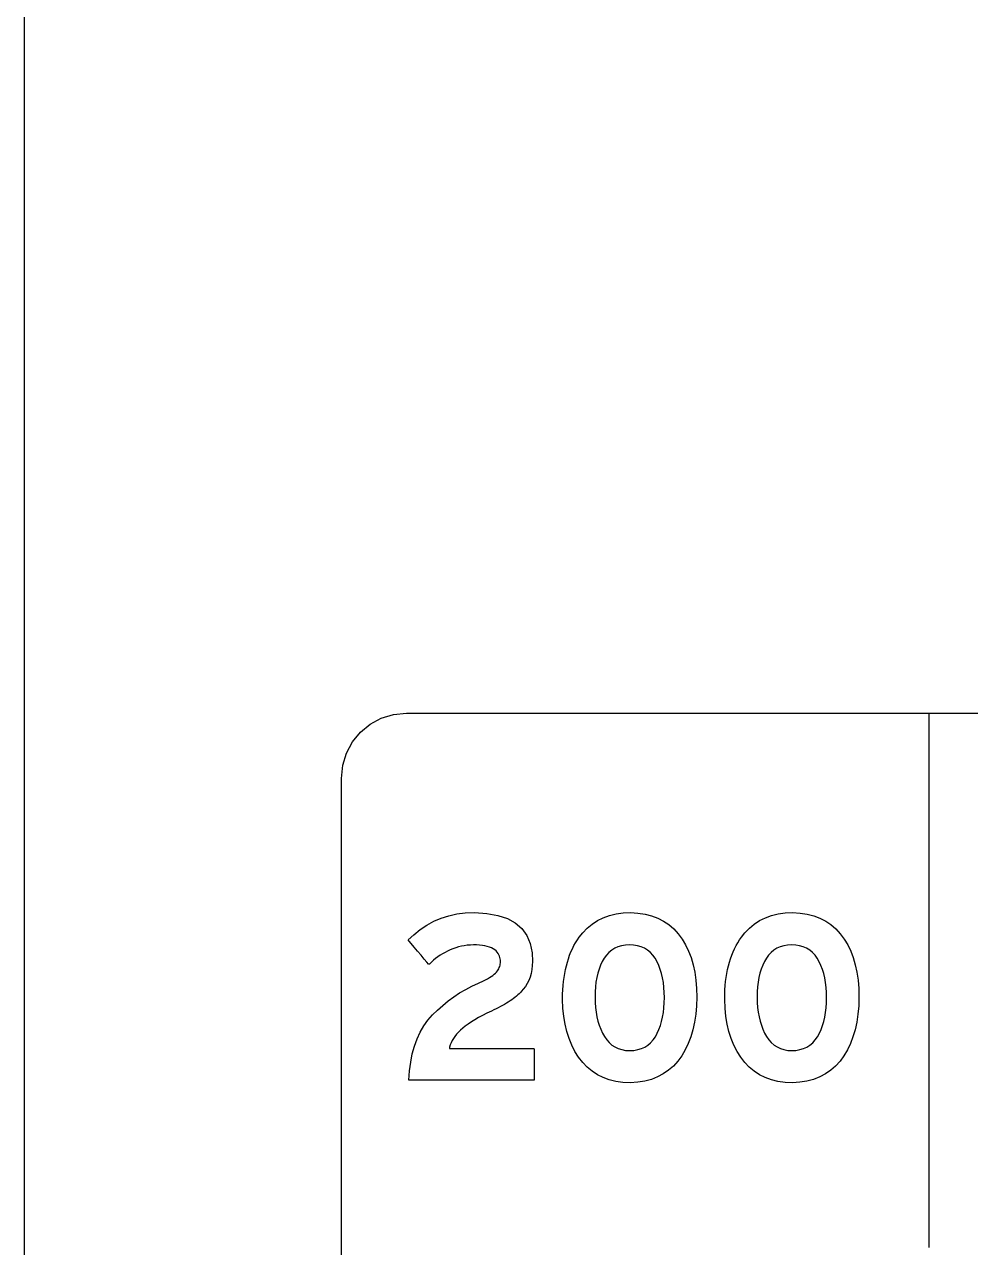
# Model space of a CAD drawing. Extents: x 1 to 47.7, y 0.2 to 35.
# Drawn here: x 25.996 to 26.721, y 11.935 to 12.872 of the extents above; entities that cross this region are included whole.
import ezdxf

# ---------------------------------------------------------------- set-up
doc = ezdxf.new("R2010")
doc.units = 0
doc.header["$MEASUREMENT"] = 0
doc.layers.add('8_0_____DWG', color=7, linetype='CONTINUOUS')

msp = doc.modelspace()

# ---------------------------------------------------------------- linework, layer by layer
at = {"layer": '8_0_____DWG'}
for points in [[(25.99592, 10.49665), (25.99592, 10.8852), (25.99592, 11.27376), (25.99592, 11.46709), (25.99592, 11.65928), (25.99592, 11.84994), (25.99592, 12.03871), (25.99592, 12.13227), (25.99592, 12.2252), (25.99592, 12.31747), (25.99592, 12.40903), (25.99592, 12.49983), (25.99592, 12.58982), (25.99592, 12.67896), (25.99592, 12.76719), (25.99592, 12.85448), (25.99592, 12.94076)], [(26.23869, 11.92831), (26.23869, 11.95968), (26.23869, 11.99012), (26.23869, 12.01954), (26.23869, 12.04788), (26.23869, 12.07507), (26.23869, 12.10102), (26.23869, 12.12567), (26.23869, 12.14895), (26.23869, 12.17078), (26.23869, 12.19109), (26.23869, 12.20981), (26.23869, 12.22686), (26.23869, 12.24218), (26.23869, 12.2557), (26.23869, 12.26733), (26.23869, 12.27701), (26.23869, 12.28466), (26.23869, 12.29022), (26.23869, 12.29361), (26.23869, 12.29447), (26.23869, 12.29475), (26.2397, 12.30483), (26.24262, 12.31422), (26.24723, 12.32271), (26.25334, 12.33011), (26.26074, 12.33621), (26.26923, 12.34082), (26.27862, 12.34373), (26.2887, 12.34475), (26.28946, 12.34475), (26.29173, 12.34475), (26.29551, 12.34475), (26.30077, 12.34475), (26.30751, 12.34475), (26.31572, 12.34475), (26.32538, 12.34475), (26.33649, 12.34475), (26.34902, 12.34475), (26.36297, 12.34475), (26.37833, 12.34475), (26.39509, 12.34475), (26.41322, 12.34475), (26.43272, 12.34475), (26.45359, 12.34475), (26.4758, 12.34475), (26.49934, 12.34475), (26.52421, 12.34475), (26.55039, 12.34475), (26.57787, 12.34475), (26.60663, 12.34475), (26.63667, 12.34475), (26.66797, 12.34475), (26.70052, 12.34475), (26.73432, 12.34475)], [(26.68871, 12.34475), (26.68871, 11.93527)]]:
    msp.add_lwpolyline(points, dxfattribs=at)
for points in [[(26.29046, 12.06352), (26.29093, 12.0706), (26.29178, 12.0773), (26.29302, 12.08361), (26.29465, 12.08955), (26.29666, 12.0951), (26.29906, 12.10027), (26.30185, 12.10506), (26.30503, 12.10947), (26.30858, 12.1135), (26.31236, 12.11727), (26.31632, 12.12083), (26.32045, 12.1242), (26.32476, 12.12736), (26.32925, 12.13032), (26.33392, 12.13307), (26.33876, 12.13562), (26.34378, 12.13797), (26.3475, 12.13958), (26.34916, 12.14041), (26.35071, 12.14124), (26.35214, 12.14208), (26.35346, 12.14292), (26.35465, 12.14377), (26.35573, 12.14462), (26.35669, 12.14547), (26.35753, 12.14633), (26.35821, 12.14719), (26.35877, 12.14806), (26.35925, 12.14894), (26.35967, 12.14981), (26.36001, 12.1507), (26.36027, 12.15158), (26.36047, 12.15247), (26.36059, 12.15337), (26.36064, 12.15427), (26.3606, 12.15537), (26.36045, 12.15648), (26.36018, 12.15756), (26.3598, 12.15861), (26.35932, 12.15964), (26.35871, 12.16063), (26.358, 12.1616), (26.35717, 12.16255), (26.35622, 12.16346), (26.35503, 12.16423), (26.35368, 12.16492), (26.35217, 12.16551), (26.35051, 12.16602), (26.3487, 12.16644), (26.34673, 12.16677), (26.34461, 12.16701), (26.34233, 12.16716), (26.33991, 12.1672), (26.33752, 12.16708), (26.33517, 12.16686), (26.33288, 12.16653), (26.33063, 12.1661), (26.32843, 12.16557), (26.32628, 12.16494), (26.32417, 12.1642), (26.32212, 12.16337), (26.32011, 12.16243), (26.31814, 12.16142), (26.31624, 12.16035), (26.31441, 12.15921), (26.31263, 12.158), (26.31092, 12.15673), (26.30926, 12.15538), (26.30767, 12.15398), (26.30615, 12.1525), (26.30541, 12.15235), (26.30417, 12.15385), (26.30217, 12.15625), (26.2997, 12.15923), (26.29703, 12.16244), (26.29445, 12.16556), (26.29222, 12.16824), (26.29063, 12.17016), (26.28995, 12.17098), (26.2941, 12.17499), (26.29899, 12.17897), (26.30413, 12.18241), (26.30952, 12.18532), (26.31517, 12.1877), (26.32107, 12.18954), (26.32723, 12.19086), (26.33364, 12.19164), (26.34066, 12.19188), (26.35021, 12.19131), (26.3586, 12.1898), (26.36585, 12.18735), (26.37194, 12.18396), (26.37688, 12.17963), (26.38067, 12.17436), (26.3833, 12.16815), (26.38478, 12.161), (26.38512, 12.15451), (26.38496, 12.15127), (26.38459, 12.1482), (26.38401, 12.14529), (26.38324, 12.14254), (26.38226, 12.13997), (26.38107, 12.13755), (26.37968, 12.1353), (26.37809, 12.13321), (26.3768, 12.13175), (26.37587, 12.13074), (26.37489, 12.12976), (26.37386, 12.12879), (26.37278, 12.12784), (26.37165, 12.12691), (26.37047, 12.126), (26.36924, 12.1251), (26.36795, 12.12422), (26.36657, 12.12336), (26.36511, 12.1225), (26.36362, 12.12163), (26.36207, 12.12077), (26.36049, 12.11991), (26.35886, 12.11905), (26.35718, 12.11819), (26.35546, 12.11732), (26.35369, 12.11646), (26.35024, 12.11479), (26.34691, 12.1131), (26.34381, 12.11143), (26.34093, 12.10978), (26.33828, 12.10816), (26.33585, 12.10656), (26.33365, 12.10498), (26.33167, 12.10342), (26.32992, 12.10188), (26.32835, 12.10027), (26.32692, 12.09866), (26.32565, 12.09704), (26.32452, 12.09542), (26.32353, 12.09379), (26.3227, 12.09216), (26.32202, 12.09053), (26.32148, 12.08889), (26.32156, 12.08785), (26.32547, 12.08785), (26.33286, 12.08785), (26.3426, 12.08785), (26.35351, 12.08785), (26.36445, 12.08785), (26.37427, 12.08785), (26.38182, 12.08785), (26.38595, 12.08785), (26.38638, 12.08755), (26.38638, 12.08578), (26.38638, 12.0828), (26.38638, 12.07903), (26.38638, 12.07492), (26.38638, 12.07089), (26.38638, 12.06737), (26.38638, 12.06478), (26.38638, 12.06357), (26.3842, 12.06352), (26.37607, 12.06352), (26.36353, 12.06352), (26.34826, 12.06352), (26.33198, 12.06352), (26.31635, 12.06352), (26.3031, 12.06352), (26.2939, 12.06352)], [(26.51103, 12.12709), (26.51079, 12.1204), (26.51021, 12.11403), (26.50929, 12.10796), (26.50802, 12.10221), (26.50641, 12.09676), (26.50445, 12.09163), (26.50215, 12.08681), (26.4995, 12.08229), (26.49648, 12.0781), (26.49309, 12.07435), (26.48937, 12.07108), (26.48531, 12.06828), (26.48092, 12.06597), (26.4762, 12.06414), (26.47115, 12.06278), (26.46576, 12.06191), (26.46003, 12.06151), (26.45433, 12.06177), (26.44895, 12.06254), (26.44391, 12.06377), (26.43919, 12.06548), (26.43479, 12.06767), (26.43073, 12.07033), (26.42699, 12.07347), (26.42357, 12.07708), (26.42046, 12.08116), (26.41765, 12.0856), (26.41521, 12.09034), (26.41312, 12.09539), (26.4114, 12.10075), (26.41005, 12.10641), (26.40906, 12.11238), (26.40843, 12.11865), (26.40817, 12.12523), (26.40819, 12.12937), (26.40831, 12.1327), (26.40853, 12.13595), (26.40884, 12.13913), (26.40925, 12.14223), (26.40976, 12.14526), (26.41036, 12.14821), (26.41105, 12.15109), (26.41183, 12.15389), (26.41263, 12.15661), (26.41354, 12.15924), (26.41453, 12.16178), (26.41563, 12.16423), (26.41682, 12.16659), (26.4181, 12.16886), (26.41949, 12.17104), (26.42097, 12.17314), (26.4236, 12.17647), (26.42705, 12.18006), (26.43082, 12.18317), (26.43491, 12.18581), (26.43932, 12.18798), (26.44406, 12.18967), (26.44912, 12.19088), (26.4545, 12.19163), (26.46021, 12.19188), (26.46593, 12.19155), (26.47132, 12.19073), (26.47638, 12.18944), (26.4811, 12.18767), (26.48549, 12.18542), (26.48954, 12.18269), (26.49326, 12.17947), (26.49665, 12.17578), (26.49968, 12.17167), (26.50234, 12.16725), (26.50464, 12.16249), (26.50659, 12.15741), (26.50819, 12.152), (26.50943, 12.14627), (26.51032, 12.1402), (26.51085, 12.13381)], [(26.63524, 12.12709), (26.63501, 12.1204), (26.63443, 12.11403), (26.63351, 12.10796), (26.63225, 12.10221), (26.63063, 12.09676), (26.62867, 12.09163), (26.62637, 12.08681), (26.62372, 12.08229), (26.6207, 12.0781), (26.61731, 12.07435), (26.61359, 12.07108), (26.60954, 12.06828), (26.60515, 12.06597), (26.60043, 12.06414), (26.59537, 12.06278), (26.58998, 12.06191), (26.58426, 12.06151), (26.57855, 12.06177), (26.57318, 12.06254), (26.56813, 12.06377), (26.56341, 12.06548), (26.55901, 12.06767), (26.55495, 12.07033), (26.5512, 12.07347), (26.54779, 12.07708), (26.54468, 12.08116), (26.54187, 12.0856), (26.53942, 12.09034), (26.53734, 12.09539), (26.53562, 12.10075), (26.53426, 12.10641), (26.53327, 12.11238), (26.53265, 12.11865), (26.53238, 12.12523), (26.5324, 12.12937), (26.53253, 12.1327), (26.53274, 12.13595), (26.53306, 12.13913), (26.53347, 12.14223), (26.53397, 12.14526), (26.53457, 12.14821), (26.53527, 12.15109), (26.53604, 12.15389), (26.53685, 12.15661), (26.53775, 12.15924), (26.53875, 12.16178), (26.53985, 12.16423), (26.54104, 12.16659), (26.54232, 12.16886), (26.54371, 12.17104), (26.54518, 12.17314), (26.54781, 12.17647), (26.55126, 12.18006), (26.55503, 12.18317), (26.55913, 12.18581), (26.56354, 12.18798), (26.56828, 12.18967), (26.57334, 12.19088), (26.57872, 12.19163), (26.58442, 12.19188), (26.59015, 12.19155), (26.59554, 12.19073), (26.60059, 12.18944), (26.60532, 12.18767), (26.60971, 12.18542), (26.61376, 12.18269), (26.61749, 12.17947), (26.62088, 12.17578), (26.6239, 12.17167), (26.62656, 12.16725), (26.62886, 12.16249), (26.63081, 12.15741), (26.6324, 12.152), (26.63364, 12.14627), (26.63453, 12.1402), (26.63506, 12.13381)], [(26.48618, 12.12674), (26.48609, 12.13077), (26.48583, 12.13463), (26.48539, 12.13833), (26.48478, 12.14185), (26.48399, 12.14521), (26.48303, 12.1484), (26.48189, 12.15142), (26.48058, 12.15427), (26.47907, 12.15694), (26.47734, 12.15931), (26.4754, 12.16137), (26.47325, 12.16312), (26.47089, 12.16456), (26.46832, 12.16569), (26.46555, 12.16651), (26.46257, 12.16701), (26.45938, 12.16721), (26.45625, 12.16702), (26.45333, 12.16652), (26.45061, 12.16571), (26.44809, 12.1646), (26.44578, 12.16318), (26.44368, 12.16146), (26.44178, 12.15943), (26.44009, 12.15709), (26.43858, 12.15447), (26.43723, 12.15165), (26.43608, 12.14867), (26.4351, 12.1455), (26.43431, 12.14217), (26.43371, 12.13866), (26.43329, 12.13498), (26.43305, 12.13112), (26.433, 12.12709), (26.43309, 12.12311), (26.43336, 12.11929), (26.43381, 12.11563), (26.43444, 12.11212), (26.43525, 12.10877), (26.43624, 12.10558), (26.4374, 12.10254), (26.43875, 12.09966), (26.44026, 12.09692), (26.44195, 12.09443), (26.44385, 12.09228), (26.44595, 12.09045), (26.44826, 12.08894), (26.45077, 12.08776), (26.45349, 12.08691), (26.45642, 12.08638), (26.45955, 12.08617), (26.46274, 12.08638), (26.46572, 12.0869), (26.4685, 12.08774), (26.47106, 12.0889), (26.47342, 12.09039), (26.47557, 12.09219), (26.47751, 12.09431), (26.47925, 12.09676), (26.48074, 12.09946), (26.48201, 12.10231), (26.48312, 12.10531), (26.48405, 12.10848), (26.48482, 12.11181), (26.48541, 12.1153), (26.48584, 12.11895), (26.48609, 12.12276)], [(26.61041, 12.12674), (26.61032, 12.13077), (26.61005, 12.13463), (26.60962, 12.13833), (26.609, 12.14185), (26.60821, 12.14521), (26.60725, 12.1484), (26.60612, 12.15142), (26.60481, 12.15427), (26.6033, 12.15694), (26.60156, 12.15931), (26.59962, 12.16137), (26.59747, 12.16312), (26.59511, 12.16456), (26.59254, 12.16569), (26.58977, 12.16651), (26.58679, 12.16701), (26.5836, 12.16721), (26.58047, 12.16702), (26.57754, 12.16652), (26.57482, 12.16571), (26.57231, 12.1646), (26.57, 12.16318), (26.5679, 12.16146), (26.566, 12.15943), (26.56431, 12.15709), (26.5628, 12.15447), (26.56146, 12.15165), (26.5603, 12.14867), (26.55932, 12.1455), (26.55853, 12.14217), (26.55793, 12.13866), (26.55751, 12.13498), (26.55727, 12.13112), (26.55722, 12.12709), (26.55731, 12.12311), (26.55758, 12.11929), (26.55803, 12.11563), (26.55866, 12.11212), (26.55947, 12.10877), (26.56045, 12.10558), (26.56162, 12.10254), (26.56297, 12.09966), (26.56448, 12.09692), (26.56617, 12.09443), (26.56807, 12.09228), (26.57017, 12.09045), (26.57248, 12.08894), (26.575, 12.08776), (26.57771, 12.08691), (26.58064, 12.08638), (26.58377, 12.08617), (26.58696, 12.08638), (26.58994, 12.0869), (26.59271, 12.08774), (26.59528, 12.0889), (26.59764, 12.09039), (26.59979, 12.09219), (26.60174, 12.09431), (26.60347, 12.09676), (26.60496, 12.09946), (26.60624, 12.10231), (26.60734, 12.10531), (26.60828, 12.10848), (26.60905, 12.11181), (26.60964, 12.1153), (26.61007, 12.11895), (26.61032, 12.12276)]]:
    msp.add_lwpolyline(points, close=True, dxfattribs=at)

doc.saveas('drawing.dxf')
